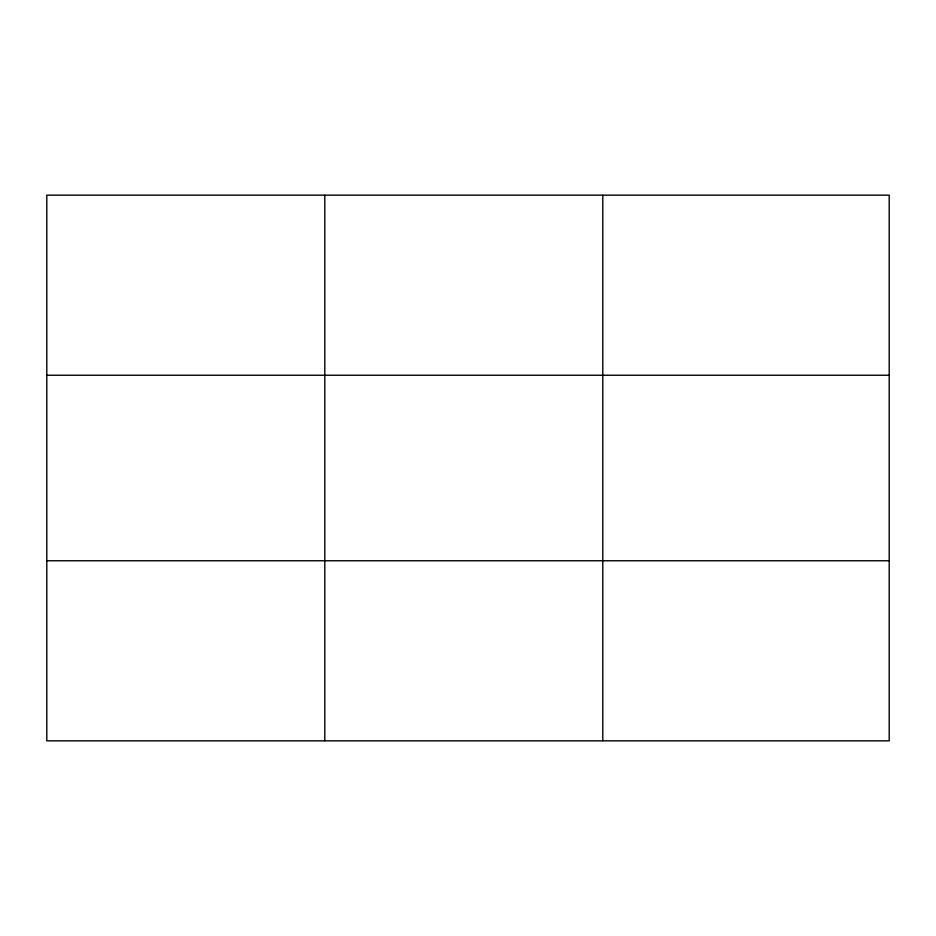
<?xml version="1.0" encoding="UTF-8"?>
<svg xmlns="http://www.w3.org/2000/svg" width="936" height="936" viewBox="0 0 936 936"><rect width="100%" height="100%" fill="white"/><g stroke="black" fill="none" stroke-linecap="round" stroke-linejoin="round"><path stroke-width="1.4" d="M324.792 195.168L324.792 740.832M602.784 195.168L602.784 740.832M889.2 560.758L889.2 740.832L46.8 740.832L46.8 195.168L889.2 195.168L889.2 560.758L46.8 560.758M46.8 375.242L889.2 375.242"/></g></svg>
